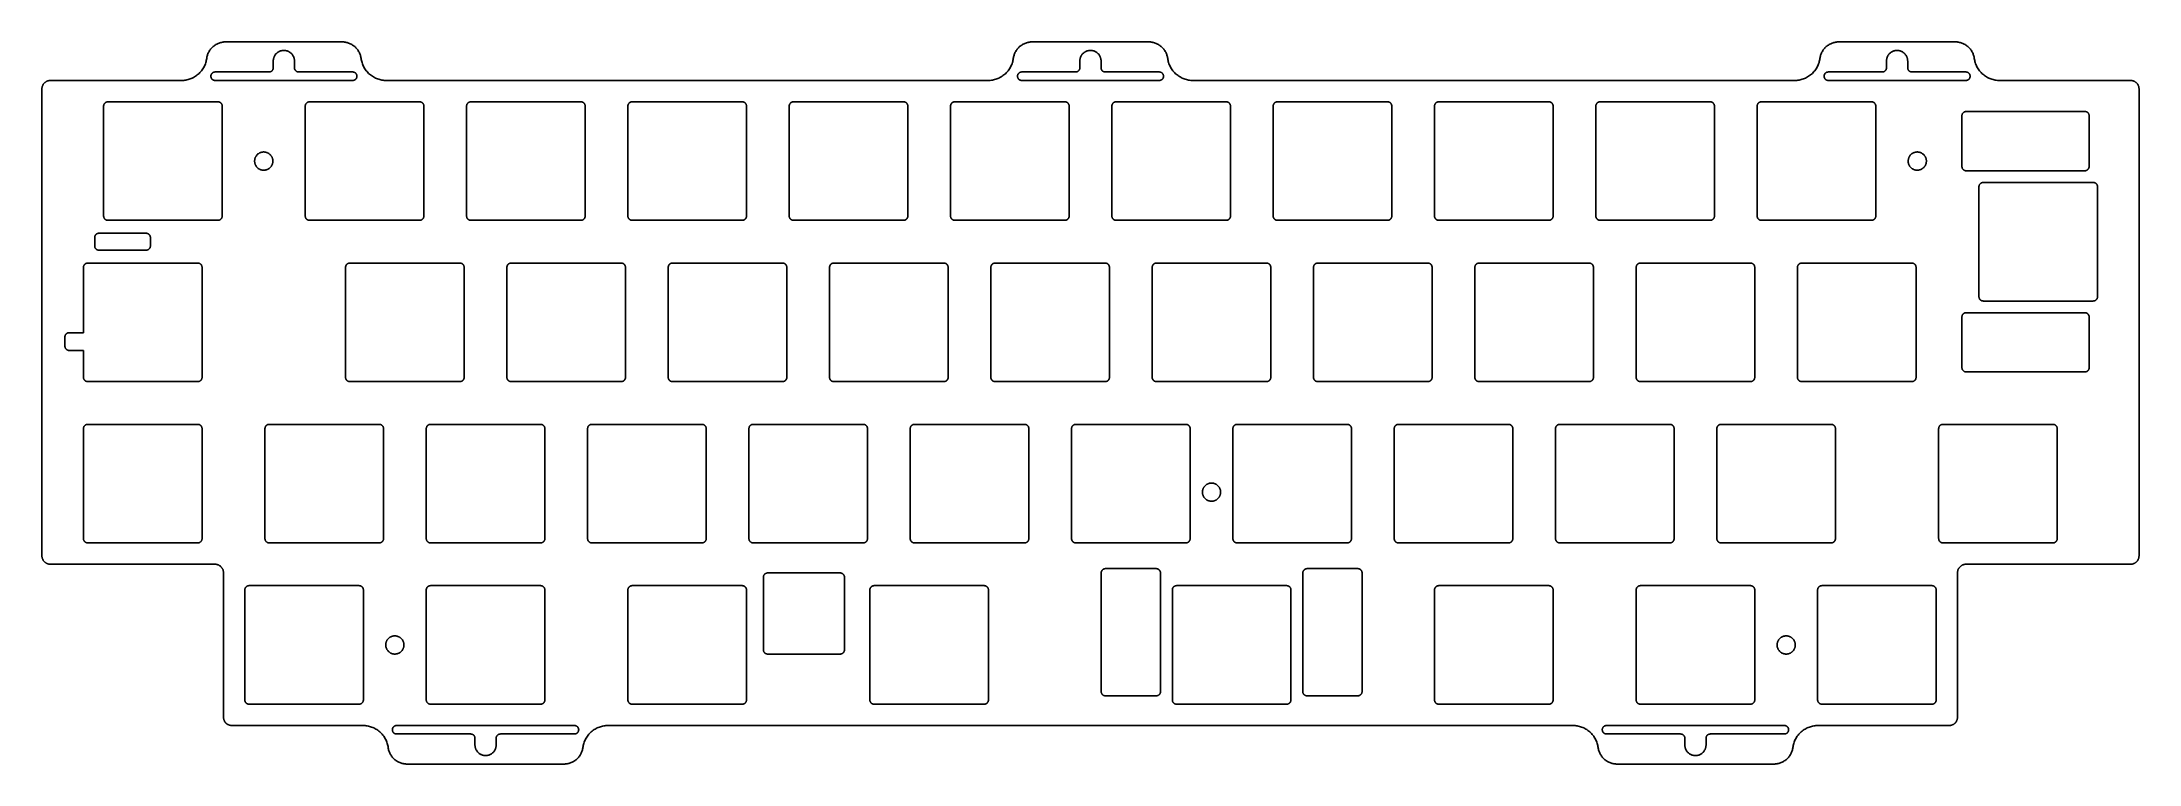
# Model space of a CAD drawing. Header units: millimetres. Extents: x -3282 to -3034, y -688 to -603.
import ezdxf

# ---------------------------------------------------------------- set-up
doc = ezdxf.new("R2010")
doc.units = ezdxf.units.MM
doc.layers.add('默认', color=7, linetype='Continuous', true_color=0xffffff)

msp = doc.modelspace()

# ---------------------------------------------------------------- linework, layer by layer
at = {"layer": '默认'}
for p, q in [((-3275.82, -626.03), (-3275.82, -627.03)), ((-3269.74, -625.53), (-3275.32, -625.53)), ((-3269.24, -627.03), (-3269.24, -626.03)), ((-3275.32, -627.53), (-3269.74, -627.53)), ((-3279.33, -637.77), (-3279.33, -638.87)), ((-3278.28, -637.27), (-3278.83, -637.27)), ((-3277.14, -637.27), (-3278.28, -637.27)), ((-3278.83, -639.37), (-3278.28, -639.37)), ((-3278.28, -639.37), (-3277.14, -639.37))]:
    msp.add_line(p, q, dxfattribs=at)
for points in [[(-3187.78, -665.65), (-3196.35, -665.65)], [(-3198.85, -680.65), (-3198.85, -667.65)], [(-3196.85, -666.15), (-3196.85, -674.73)], [(-3187.28, -674.73), (-3187.28, -666.15)], [(-3170.28, -680.65), (-3170.28, -667.65)], [(-3196.35, -675.23), (-3187.78, -675.23)]]:
    msp.add_lwpolyline(points, dxfattribs=at)
for points, weights in [([(-3262.59, -604.88), (-3262.33, -602.93), (-3260.36, -602.93)], [1, 0.752772652709, 1]), ([(-3246.59, -602.93), (-3244.63, -602.93), (-3244.36, -604.88)], [1, 0.752772652709, 1]), ([(-3167.34, -604.88), (-3167.08, -602.93), (-3165.11, -602.93)], [1, 0.752772652709, 1]), ([(-3151.34, -602.93), (-3149.38, -602.93), (-3149.11, -604.88)], [1, 0.752772652709, 1]), ([(-3072.09, -604.88), (-3071.83, -602.93), (-3069.86, -602.93)], [1, 0.752772652709, 1]), ([(-3056.09, -602.93), (-3054.13, -602.93), (-3053.86, -604.88)], [1, 0.752772652709, 1]), ([(-3265.56, -607.48), (-3262.94, -607.48), (-3262.59, -604.88)], [1, 0.752772652709, 1]), ([(-3254.73, -605.98), (-3254.73, -606.48), (-3255.23, -606.48)], [1, 0.707106781187, 1]), ([(-3251.73, -606.48), (-3252.23, -606.48), (-3252.23, -605.98)], [1, 0.707106781187, 1]), ([(-3244.36, -604.88), (-3244.01, -607.48), (-3241.39, -607.48)], [1, 0.752772652709, 1]), ([(-3170.31, -607.48), (-3167.69, -607.48), (-3167.34, -604.88)], [1, 0.752772652709, 1]), ([(-3159.48, -605.98), (-3159.48, -606.48), (-3159.98, -606.48)], [1, 0.707106781187, 1]), ([(-3156.48, -606.48), (-3156.98, -606.48), (-3156.98, -605.98)], [1, 0.707106781187, 1]), ([(-3149.11, -604.88), (-3148.76, -607.48), (-3146.14, -607.48)], [1, 0.752772652709, 1]), ([(-3075.06, -607.48), (-3072.44, -607.48), (-3072.09, -604.88)], [1, 0.752772652709, 1]), ([(-3064.23, -605.98), (-3064.23, -606.48), (-3064.73, -606.48)], [1, 0.707106781186, 1]), ([(-3061.23, -606.48), (-3061.73, -606.48), (-3061.73, -605.98)], [1, 0.707106781187, 1]), ([(-3053.86, -604.88), (-3053.51, -607.48), (-3050.89, -607.48)], [1, 0.752772652709, 1]), ([(-3282.05, -608.48), (-3282.05, -607.48), (-3281.05, -607.48)], [1, 0.707106781187, 1]), ([(-3035.41, -607.48), (-3034.41, -607.48), (-3034.41, -608.48)], [1, 0.707106781187, 1]), ([(-3274.26, -610), (-3274.76, -610), (-3274.76, -610.5)], [1, 0.707106781186, 1]), ([(-3260.76, -610.5), (-3260.76, -610), (-3261.26, -610)], [1, 0.707106781187, 1]), ([(-3250.45, -610), (-3250.95, -610), (-3250.95, -610.5)], [1, 0.707106781187, 1]), ([(-3236.95, -610.5), (-3236.95, -610), (-3237.45, -610)], [1, 0.707106781186, 1]), ([(-3231.4, -610), (-3231.9, -610), (-3231.9, -610.5)], [1, 0.707106781187, 1]), ([(-3217.9, -610.5), (-3217.9, -610), (-3218.4, -610)], [1, 0.707106781186, 1]), ([(-3212.35, -610), (-3212.85, -610), (-3212.85, -610.5)], [1, 0.707106781186, 1]), ([(-3198.85, -610.5), (-3198.85, -610), (-3199.35, -610)], [1, 0.707106781187, 1]), ([(-3193.3, -610), (-3193.8, -610), (-3193.8, -610.5)], [1, 0.707106781187, 1]), ([(-3179.8, -610.5), (-3179.8, -610), (-3180.3, -610)], [1, 0.707106781186, 1]), ([(-3174.25, -610), (-3174.75, -610), (-3174.75, -610.5)], [1, 0.707106781186, 1]), ([(-3160.75, -610.5), (-3160.75, -610), (-3161.25, -610)], [1, 0.707106781187, 1]), ([(-3155.2, -610), (-3155.7, -610), (-3155.7, -610.5)], [1, 0.707106781186, 1]), ([(-3141.7, -610.5), (-3141.7, -610), (-3142.2, -610)], [1, 0.707106781186, 1]), ([(-3136.15, -610), (-3136.65, -610), (-3136.65, -610.5)], [1, 0.707106781187, 1]), ([(-3122.65, -610.5), (-3122.65, -610), (-3123.15, -610)], [1, 0.707106781187, 1]), ([(-3117.1, -610), (-3117.6, -610), (-3117.6, -610.5)], [1, 0.707106781186, 1]), ([(-3103.6, -610.5), (-3103.6, -610), (-3104.1, -610)], [1, 0.707106781186, 1]), ([(-3098.05, -610), (-3098.55, -610), (-3098.55, -610.5)], [1, 0.707106781186, 1]), ([(-3084.55, -610.5), (-3084.55, -610), (-3085.05, -610)], [1, 0.707106781186, 1]), ([(-3079, -610), (-3079.5, -610), (-3079.5, -610.5)], [1, 0.707106781186, 1]), ([(-3065.5, -610.5), (-3065.5, -610), (-3066, -610)], [1, 0.707106781186, 1]), ([(-3054.82, -611.15), (-3055.32, -611.15), (-3055.32, -611.65)], [1, 0.707106781187, 1]), ([(-3040.3, -611.65), (-3040.3, -611.15), (-3040.8, -611.15)], [1, 0.707106781187, 1]), ([(-3055.32, -617.65), (-3055.32, -618.15), (-3054.82, -618.15)], [1, 0.707106781187, 1]), ([(-3052.81, -619.53), (-3053.31, -619.53), (-3053.31, -620.03)], [1, 0.707106781186, 1]), ([(-3039.31, -620.03), (-3039.31, -619.53), (-3039.81, -619.53)], [1, 0.707106781186, 1]), ([(-3274.76, -623.5), (-3274.76, -624), (-3274.26, -624)], [1, 0.707106781186, 1]), ([(-3261.26, -624), (-3260.76, -624), (-3260.76, -623.5)], [1, 0.707106781187, 1]), ([(-3250.95, -623.5), (-3250.95, -624), (-3250.45, -624)], [1, 0.707106781187, 1]), ([(-3237.45, -624), (-3236.95, -624), (-3236.95, -623.5)], [1, 0.707106781187, 1]), ([(-3231.9, -623.5), (-3231.9, -624), (-3231.4, -624)], [1, 0.707106781186, 1]), ([(-3218.4, -624), (-3217.9, -624), (-3217.9, -623.5)], [1, 0.707106781187, 1]), ([(-3212.85, -623.5), (-3212.85, -624), (-3212.35, -624)], [1, 0.707106781187, 1]), ([(-3199.35, -624), (-3198.85, -624), (-3198.85, -623.5)], [1, 0.707106781186, 1]), ([(-3193.8, -623.5), (-3193.8, -624), (-3193.3, -624)], [1, 0.707106781186, 1]), ([(-3180.3, -624), (-3179.8, -624), (-3179.8, -623.5)], [1, 0.707106781187, 1]), ([(-3174.75, -623.5), (-3174.75, -624), (-3174.25, -624)], [1, 0.707106781187, 1]), ([(-3161.25, -624), (-3160.75, -624), (-3160.75, -623.5)], [1, 0.707106781187, 1]), ([(-3155.7, -623.5), (-3155.7, -624), (-3155.2, -624)], [1, 0.707106781186, 1]), ([(-3142.2, -624), (-3141.7, -624), (-3141.7, -623.5)], [1, 0.707106781186, 1]), ([(-3136.65, -623.5), (-3136.65, -624), (-3136.15, -624)], [1, 0.707106781187, 1]), ([(-3123.15, -624), (-3122.65, -624), (-3122.65, -623.5)], [1, 0.707106781187, 1]), ([(-3117.6, -623.5), (-3117.6, -624), (-3117.1, -624)], [1, 0.707106781186, 1]), ([(-3104.1, -624), (-3103.6, -624), (-3103.6, -623.5)], [1, 0.707106781187, 1]), ([(-3098.55, -623.5), (-3098.55, -624), (-3098.05, -624)], [1, 0.707106781186, 1]), ([(-3085.05, -624), (-3084.55, -624), (-3084.55, -623.5)], [1, 0.707106781186, 1]), ([(-3079.5, -623.5), (-3079.5, -624), (-3079, -624)], [1, 0.707106781187, 1]), ([(-3066, -624), (-3065.5, -624), (-3065.5, -623.5)], [1, 0.707106781186, 1]), ([(-3275.32, -625.53), (-3275.82, -625.53), (-3275.82, -626.03)], [1, 0.707106781187, 1]), ([(-3269.24, -626.03), (-3269.24, -625.53), (-3269.74, -625.53)], [1, 0.707106781187, 1]), ([(-3275.82, -627.03), (-3275.82, -627.53), (-3275.32, -627.53)], [1, 0.707106781187, 1]), ([(-3269.74, -627.53), (-3269.24, -627.53), (-3269.24, -627.03)], [1, 0.707106781186, 1]), ([(-3276.64, -629.05), (-3277.14, -629.05), (-3277.14, -629.55)], [1, 0.707106781186, 1]), ([(-3263.14, -629.55), (-3263.14, -629.05), (-3263.64, -629.05)], [1, 0.707106781187, 1]), ([(-3245.69, -629.05), (-3246.19, -629.05), (-3246.19, -629.55)], [1, 0.707106781186, 1]), ([(-3232.19, -629.55), (-3232.19, -629.05), (-3232.69, -629.05)], [1, 0.707106781187, 1]), ([(-3226.64, -629.05), (-3227.14, -629.05), (-3227.14, -629.55)], [1, 0.707106781187, 1]), ([(-3213.14, -629.55), (-3213.14, -629.05), (-3213.64, -629.05)], [1, 0.707106781187, 1]), ([(-3207.59, -629.05), (-3208.09, -629.05), (-3208.09, -629.55)], [1, 0.707106781187, 1]), ([(-3194.09, -629.55), (-3194.09, -629.05), (-3194.59, -629.05)], [1, 0.707106781187, 1]), ([(-3188.54, -629.05), (-3189.04, -629.05), (-3189.04, -629.55)], [1, 0.707106781186, 1]), ([(-3175.04, -629.55), (-3175.04, -629.05), (-3175.54, -629.05)], [1, 0.707106781187, 1]), ([(-3169.49, -629.05), (-3169.99, -629.05), (-3169.99, -629.55)], [1, 0.707106781186, 1]), ([(-3155.99, -629.55), (-3155.99, -629.05), (-3156.49, -629.05)], [1, 0.707106781186, 1]), ([(-3150.44, -629.05), (-3150.94, -629.05), (-3150.94, -629.55)], [1, 0.707106781186, 1]), ([(-3136.94, -629.55), (-3136.94, -629.05), (-3137.44, -629.05)], [1, 0.707106781187, 1]), ([(-3131.39, -629.05), (-3131.89, -629.05), (-3131.89, -629.55)], [1, 0.707106781186, 1]), ([(-3117.89, -629.55), (-3117.89, -629.05), (-3118.39, -629.05)], [1, 0.707106781188, 1]), ([(-3112.34, -629.05), (-3112.84, -629.05), (-3112.84, -629.55)], [1, 0.707106781187, 1]), ([(-3098.84, -629.55), (-3098.84, -629.05), (-3099.34, -629.05)], [1, 0.707106781187, 1]), ([(-3093.29, -629.05), (-3093.79, -629.05), (-3093.79, -629.55)], [1, 0.707106781186, 1]), ([(-3079.79, -629.55), (-3079.79, -629.05), (-3080.29, -629.05)], [1, 0.707106781187, 1]), ([(-3074.24, -629.05), (-3074.74, -629.05), (-3074.74, -629.55)], [1, 0.707106781186, 1]), ([(-3060.74, -629.55), (-3060.74, -629.05), (-3061.24, -629.05)], [1, 0.707106781187, 1]), ([(-3053.31, -633.03), (-3053.31, -633.53), (-3052.81, -633.53)], [1, 0.707106781187, 1]), ([(-3039.81, -633.53), (-3039.31, -633.53), (-3039.31, -633.03)], [1, 0.707106781186, 1]), ([(-3055.32, -635.41), (-3055.32, -634.91), (-3054.82, -634.91)], [1, 0.707106781187, 1]), ([(-3278.83, -637.27), (-3279.33, -637.27), (-3279.33, -637.77)], [1, 0.707106781187, 1]), ([(-3279.33, -638.87), (-3279.33, -639.37), (-3278.83, -639.37)], [1, 0.707106781187, 1]), ([(-3277.14, -642.55), (-3277.14, -643.05), (-3276.64, -643.05)], [1, 0.707106781186, 1]), ([(-3263.64, -643.05), (-3263.14, -643.05), (-3263.14, -642.55)], [1, 0.707106781187, 1]), ([(-3246.19, -642.55), (-3246.19, -643.05), (-3245.69, -643.05)], [1, 0.707106781186, 1]), ([(-3232.69, -643.05), (-3232.19, -643.05), (-3232.19, -642.55)], [1, 0.707106781187, 1]), ([(-3227.14, -642.55), (-3227.14, -643.05), (-3226.64, -643.05)], [1, 0.707106781186, 1]), ([(-3213.64, -643.05), (-3213.14, -643.05), (-3213.14, -642.55)], [1, 0.707106781187, 1]), ([(-3208.09, -642.55), (-3208.09, -643.05), (-3207.59, -643.05)], [1, 0.707106781187, 1]), ([(-3194.59, -643.05), (-3194.09, -643.05), (-3194.09, -642.55)], [1, 0.707106781186, 1]), ([(-3189.04, -642.55), (-3189.04, -643.05), (-3188.54, -643.05)], [1, 0.707106781186, 1]), ([(-3175.54, -643.05), (-3175.04, -643.05), (-3175.04, -642.55)], [1, 0.707106781187, 1]), ([(-3169.99, -642.55), (-3169.99, -643.05), (-3169.49, -643.05)], [1, 0.707106781186, 1]), ([(-3156.49, -643.05), (-3155.99, -643.05), (-3155.99, -642.55)], [1, 0.707106781185, 1]), ([(-3150.94, -642.55), (-3150.94, -643.05), (-3150.44, -643.05)], [1, 0.707106781186, 1]), ([(-3137.44, -643.05), (-3136.94, -643.05), (-3136.94, -642.55)], [1, 0.707106781186, 1]), ([(-3131.89, -642.55), (-3131.89, -643.05), (-3131.39, -643.05)], [1, 0.707106781187, 1]), ([(-3118.39, -643.05), (-3117.89, -643.05), (-3117.89, -642.55)], [1, 0.707106781188, 1]), ([(-3112.84, -642.55), (-3112.84, -643.05), (-3112.34, -643.05)], [1, 0.707106781185, 1]), ([(-3099.34, -643.05), (-3098.84, -643.05), (-3098.84, -642.55)], [1, 0.707106781187, 1]), ([(-3093.79, -642.55), (-3093.79, -643.05), (-3093.29, -643.05)], [1, 0.707106781186, 1]), ([(-3080.29, -643.05), (-3079.79, -643.05), (-3079.79, -642.55)], [1, 0.707106781187, 1]), ([(-3074.74, -642.55), (-3074.74, -643.05), (-3074.24, -643.05)], [1, 0.707106781186, 1]), ([(-3061.24, -643.05), (-3060.74, -643.05), (-3060.74, -642.55)], [1, 0.707106781187, 1]), ([(-3054.82, -641.91), (-3055.32, -641.9), (-3055.32, -641.4)], [1, 0.707106781187, 1]), ([(-3040.3, -641.41), (-3040.3, -641.91), (-3040.8, -641.91)], [1, 0.707106781187, 1]), ([(-3276.64, -648.1), (-3277.14, -648.1), (-3277.14, -648.6)], [1, 0.707106781186, 1]), ([(-3263.14, -648.6), (-3263.14, -648.1), (-3263.64, -648.1)], [1, 0.707106781187, 1]), ([(-3255.21, -648.1), (-3255.71, -648.1), (-3255.71, -648.6)], [1, 0.707106781186, 1]), ([(-3241.71, -648.6), (-3241.71, -648.1), (-3242.21, -648.1)], [1, 0.707106781187, 1]), ([(-3236.16, -648.1), (-3236.66, -648.1), (-3236.66, -648.6)], [1, 0.707106781187, 1]), ([(-3222.66, -648.6), (-3222.66, -648.1), (-3223.16, -648.1)], [1, 0.707106781186, 1]), ([(-3217.11, -648.1), (-3217.61, -648.1), (-3217.61, -648.6)], [1, 0.707106781187, 1]), ([(-3203.61, -648.6), (-3203.61, -648.1), (-3204.11, -648.1)], [1, 0.707106781187, 1]), ([(-3198.06, -648.1), (-3198.56, -648.1), (-3198.56, -648.6)], [1, 0.707106781187, 1]), ([(-3184.56, -648.6), (-3184.56, -648.1), (-3185.06, -648.1)], [1, 0.707106781188, 1]), ([(-3179.01, -648.1), (-3179.51, -648.1), (-3179.51, -648.6)], [1, 0.707106781186, 1]), ([(-3165.51, -648.6), (-3165.51, -648.1), (-3166.01, -648.1)], [1, 0.707106781187, 1]), ([(-3159.96, -648.1), (-3160.46, -648.1), (-3160.46, -648.6)], [1, 0.707106781187, 1]), ([(-3146.46, -648.6), (-3146.46, -648.1), (-3146.96, -648.1)], [1, 0.707106781187, 1]), ([(-3140.91, -648.1), (-3141.41, -648.1), (-3141.41, -648.6)], [1, 0.707106781186, 1]), ([(-3127.41, -648.6), (-3127.41, -648.1), (-3127.91, -648.1)], [1, 0.707106781187, 1]), ([(-3121.86, -648.1), (-3122.36, -648.1), (-3122.36, -648.6)], [1, 0.707106781186, 1]), ([(-3108.36, -648.6), (-3108.36, -648.1), (-3108.86, -648.1)], [1, 0.707106781188, 1]), ([(-3102.81, -648.1), (-3103.31, -648.1), (-3103.31, -648.6)], [1, 0.707106781187, 1]), ([(-3089.31, -648.6), (-3089.31, -648.1), (-3089.81, -648.1)], [1, 0.707106781186, 1]), ([(-3083.76, -648.1), (-3084.26, -648.1), (-3084.26, -648.6)], [1, 0.707106781186, 1]), ([(-3070.26, -648.6), (-3070.26, -648.1), (-3070.76, -648.1)], [1, 0.707106781186, 1]), ([(-3057.57, -648.1), (-3058.07, -648.1), (-3058.07, -648.6)], [1, 0.707106781186, 1]), ([(-3044.07, -648.6), (-3044.07, -648.1), (-3044.57, -648.1)], [1, 0.707106781186, 1]), ([(-3281.05, -664.62), (-3282.05, -664.62), (-3282.05, -663.62)], [1, 0.707106781187, 1]), ([(-3277.14, -661.6), (-3277.14, -662.1), (-3276.64, -662.1)], [1, 0.707106781186, 1]), ([(-3263.64, -662.1), (-3263.14, -662.1), (-3263.14, -661.6)], [1, 0.707106781187, 1]), ([(-3255.71, -661.6), (-3255.71, -662.1), (-3255.21, -662.1)], [1, 0.707106781186, 1]), ([(-3242.21, -662.1), (-3241.71, -662.1), (-3241.71, -661.6)], [1, 0.707106781187, 1]), ([(-3236.66, -661.6), (-3236.66, -662.1), (-3236.16, -662.1)], [1, 0.707106781186, 1]), ([(-3223.16, -662.1), (-3222.66, -662.1), (-3222.66, -661.6)], [1, 0.707106781186, 1]), ([(-3217.61, -661.6), (-3217.61, -662.1), (-3217.11, -662.1)], [1, 0.707106781186, 1]), ([(-3204.11, -662.1), (-3203.61, -662.1), (-3203.61, -661.6)], [1, 0.707106781186, 1]), ([(-3198.56, -661.6), (-3198.56, -662.1), (-3198.06, -662.1)], [1, 0.707106781186, 1]), ([(-3185.06, -662.1), (-3184.56, -662.1), (-3184.56, -661.6)], [1, 0.707106781186, 1]), ([(-3179.51, -661.6), (-3179.51, -662.1), (-3179.01, -662.1)], [1, 0.707106781186, 1]), ([(-3166.01, -662.1), (-3165.51, -662.1), (-3165.51, -661.6)], [1, 0.707106781186, 1]), ([(-3160.46, -661.6), (-3160.46, -662.1), (-3159.96, -662.1)], [1, 0.707106781186, 1]), ([(-3146.96, -662.1), (-3146.46, -662.1), (-3146.46, -661.6)], [1, 0.707106781186, 1]), ([(-3141.41, -661.6), (-3141.41, -662.1), (-3140.91, -662.1)], [1, 0.707106781186, 1]), ([(-3127.91, -662.1), (-3127.41, -662.1), (-3127.41, -661.6)], [1, 0.707106781186, 1]), ([(-3122.36, -661.6), (-3122.36, -662.1), (-3121.86, -662.1)], [1, 0.707106781185, 1]), ([(-3108.86, -662.1), (-3108.36, -662.1), (-3108.36, -661.6)], [1, 0.707106781186, 1]), ([(-3103.31, -661.6), (-3103.31, -662.1), (-3102.81, -662.1)], [1, 0.707106781186, 1]), ([(-3089.81, -662.1), (-3089.31, -662.1), (-3089.31, -661.6)], [1, 0.707106781186, 1]), ([(-3084.26, -661.6), (-3084.26, -662.1), (-3083.76, -662.1)], [1, 0.707106781186, 1]), ([(-3070.76, -662.1), (-3070.26, -662.1), (-3070.26, -661.6)], [1, 0.707106781186, 1]), ([(-3058.07, -661.6), (-3058.07, -662.1), (-3057.57, -662.1)], [1, 0.707106781186, 1]), ([(-3044.57, -662.1), (-3044.07, -662.1), (-3044.07, -661.6)], [1, 0.707106781186, 1]), ([(-3034.41, -663.62), (-3034.41, -664.62), (-3035.41, -664.62)], [1, 0.707106781187, 1]), ([(-3260.61, -665.62), (-3260.61, -664.62), (-3261.61, -664.62)], [1, 0.707106781187, 1]), ([(-3196.35, -665.65), (-3196.85, -665.65), (-3196.85, -666.15)], [1, 0.707106781187, 1]), ([(-3187.28, -666.15), (-3187.28, -665.65), (-3187.78, -665.65)], [1, 0.707106781187, 1]), ([(-3156.96, -665.64), (-3156.96, -665.14), (-3156.46, -665.14)], [1, 0.707106781187, 1]), ([(-3126.16, -665.64), (-3126.16, -665.14), (-3126.66, -665.14)], [1, 0.707106781187, 1]), ([(-3054.84, -664.62), (-3055.84, -664.62), (-3055.84, -665.62)], [1, 0.707106781187, 1]), ([(-3257.59, -667.15), (-3258.09, -667.15), (-3258.09, -667.65)], [1, 0.707106781186, 1]), ([(-3244.09, -667.65), (-3244.09, -667.15), (-3244.59, -667.15)], [1, 0.707106781187, 1]), ([(-3236.16, -667.15), (-3236.66, -667.15), (-3236.66, -667.65)], [1, 0.707106781186, 1]), ([(-3222.66, -667.65), (-3222.66, -667.15), (-3223.16, -667.15)], [1, 0.707106781187, 1]), ([(-3212.35, -667.15), (-3212.85, -667.15), (-3212.85, -667.65)], [1, 0.707106781186, 1]), ([(-3198.85, -667.65), (-3198.85, -667.15), (-3199.35, -667.15)], [1, 0.707106781187, 1]), ([(-3183.78, -667.15), (-3184.28, -667.15), (-3184.28, -667.65)], [1, 0.707106781186, 1]), ([(-3170.28, -667.65), (-3170.28, -667.15), (-3170.78, -667.15)], [1, 0.707106781187, 1]), ([(-3148.06, -667.15), (-3148.56, -667.15), (-3148.56, -667.65)], [1, 0.707106781186, 1]), ([(-3134.56, -667.65), (-3134.56, -667.15), (-3135.06, -667.15)], [1, 0.707106781187, 1]), ([(-3117.1, -667.15), (-3117.6, -667.15), (-3117.6, -667.65)], [1, 0.707106781186, 1]), ([(-3103.6, -667.65), (-3103.6, -667.15), (-3104.1, -667.15)], [1, 0.707106781187, 1]), ([(-3093.29, -667.15), (-3093.79, -667.15), (-3093.79, -667.65)], [1, 0.707106781186, 1]), ([(-3079.79, -667.65), (-3079.79, -667.15), (-3080.29, -667.15)], [1, 0.707106781187, 1]), ([(-3071.86, -667.15), (-3072.36, -667.15), (-3072.36, -667.65)], [1, 0.707106781186, 1]), ([(-3058.36, -667.65), (-3058.36, -667.15), (-3058.86, -667.15)], [1, 0.707106781187, 1]), ([(-3196.85, -674.73), (-3196.85, -675.23), (-3196.35, -675.23)], [1, 0.707106781187, 1]), ([(-3187.78, -675.23), (-3187.28, -675.23), (-3187.28, -674.73)], [1, 0.707106781187, 1]), ([(-3258.09, -680.65), (-3258.09, -681.15), (-3257.59, -681.15)], [1, 0.707106781186, 1]), ([(-3244.59, -681.15), (-3244.09, -681.15), (-3244.09, -680.65)], [1, 0.707106781187, 1]), ([(-3236.66, -680.65), (-3236.66, -681.15), (-3236.16, -681.15)], [1, 0.707106781186, 1]), ([(-3223.16, -681.15), (-3222.66, -681.15), (-3222.66, -680.65)], [1, 0.707106781187, 1]), ([(-3212.85, -680.65), (-3212.85, -681.15), (-3212.35, -681.15)], [1, 0.707106781186, 1]), ([(-3199.35, -681.15), (-3198.85, -681.15), (-3198.85, -680.65)], [1, 0.707106781187, 1]), ([(-3184.28, -680.65), (-3184.28, -681.15), (-3183.78, -681.15)], [1, 0.707106781186, 1]), ([(-3170.78, -681.15), (-3170.28, -681.15), (-3170.28, -680.65)], [1, 0.707106781187, 1]), ([(-3156.46, -680.16), (-3156.96, -680.16), (-3156.96, -679.66)], [1, 0.707106781187, 1]), ([(-3149.96, -679.66), (-3149.96, -680.16), (-3150.46, -680.16)], [1, 0.707106781187, 1]), ([(-3148.56, -680.65), (-3148.56, -681.15), (-3148.06, -681.15)], [1, 0.707106781186, 1]), ([(-3135.06, -681.15), (-3134.56, -681.15), (-3134.56, -680.65)], [1, 0.707106781187, 1]), ([(-3133.16, -679.66), (-3133.16, -680.16), (-3132.66, -680.16)], [1, 0.707106781187, 1]), ([(-3126.66, -680.16), (-3126.16, -680.16), (-3126.16, -679.66)], [1, 0.707106781187, 1]), ([(-3117.6, -680.65), (-3117.6, -681.15), (-3117.1, -681.15)], [1, 0.707106781186, 1]), ([(-3104.1, -681.15), (-3103.6, -681.15), (-3103.6, -680.65)], [1, 0.707106781187, 1]), ([(-3093.79, -680.65), (-3093.79, -681.15), (-3093.29, -681.15)], [1, 0.707106781186, 1]), ([(-3080.29, -681.15), (-3079.79, -681.15), (-3079.79, -680.65)], [1, 0.707106781187, 1]), ([(-3072.36, -680.65), (-3072.36, -681.15), (-3071.86, -681.15)], [1, 0.707106781186, 1]), ([(-3058.86, -681.15), (-3058.36, -681.15), (-3058.36, -680.65)], [1, 0.707106781187, 1]), ([(-3259.61, -683.67), (-3260.61, -683.67), (-3260.61, -682.67)], [1, 0.707106781187, 1]), ([(-3055.84, -682.67), (-3055.84, -683.67), (-3056.84, -683.67)], [1, 0.707106781187, 1]), ([(-3241.16, -686.27), (-3241.51, -683.67), (-3244.13, -683.67)], [1, 0.752772652709, 1]), ([(-3231.41, -684.67), (-3230.91, -684.67), (-3230.91, -685.17)], [1, 0.707106781187, 1]), ([(-3228.41, -685.17), (-3228.41, -684.67), (-3227.91, -684.67)], [1, 0.707106781187, 1]), ([(-3215.2, -683.67), (-3217.82, -683.67), (-3218.17, -686.27)], [1, 0.752772652709, 1]), ([(-3098.28, -686.27), (-3098.63, -683.67), (-3101.26, -683.67)], [1, 0.752772652709, 1]), ([(-3088.54, -684.67), (-3088.04, -684.67), (-3088.04, -685.17)], [1, 0.707106781187, 1]), ([(-3085.54, -685.17), (-3085.54, -684.67), (-3085.04, -684.67)], [1, 0.707106781187, 1]), ([(-3072.32, -683.67), (-3074.94, -683.67), (-3075.29, -686.27)], [1, 0.752772652709, 1]), ([(-3238.93, -688.22), (-3240.9, -688.22), (-3241.16, -686.27)], [1, 0.752772652709, 1]), ([(-3218.17, -686.27), (-3218.43, -688.22), (-3220.4, -688.22)], [1, 0.752772652709, 1]), ([(-3096.05, -688.22), (-3098.02, -688.22), (-3098.28, -686.27)], [1, 0.752772652709, 1]), ([(-3075.29, -686.27), (-3075.56, -688.22), (-3077.52, -688.22)], [1, 0.752772652709, 1])]:
    msp.add_rational_spline(points, weights, degree=2, dxfattribs=at)
for points in [[(-3260.36, -602.93), (-3253.48, -602.93), (-3246.59, -602.93)], [(-3165.11, -602.93), (-3158.23, -602.93), (-3151.34, -602.93)], [(-3069.86, -602.93), (-3062.98, -602.93), (-3056.09, -602.93)], [(-3255.23, -606.48), (-3258.41, -606.48), (-3261.6, -606.48)], [(-3254.73, -605.18), (-3254.73, -605.58), (-3254.73, -605.98)], [(-3252.23, -605.98), (-3252.23, -605.58), (-3252.23, -605.18)], [(-3245.35, -606.48), (-3248.54, -606.48), (-3251.73, -606.48)], [(-3159.98, -606.48), (-3163.16, -606.48), (-3166.35, -606.48)], [(-3159.48, -605.18), (-3159.48, -605.58), (-3159.48, -605.98)], [(-3156.98, -605.98), (-3156.98, -605.58), (-3156.98, -605.18)], [(-3150.1, -606.48), (-3153.29, -606.48), (-3156.48, -606.48)], [(-3064.73, -606.48), (-3067.91, -606.48), (-3071.1, -606.48)], [(-3064.23, -605.18), (-3064.23, -605.58), (-3064.23, -605.98)], [(-3061.73, -605.98), (-3061.73, -605.58), (-3061.73, -605.18)], [(-3054.85, -606.48), (-3058.04, -606.48), (-3061.23, -606.48)], [(-3282.05, -663.62), (-3282.05, -636.05), (-3282.05, -608.48)], [(-3281.05, -607.48), (-3279.75, -607.48), (-3265.56, -607.48)], [(-3261.6, -607.48), (-3253.48, -607.48), (-3245.35, -607.48)], [(-3241.39, -607.48), (-3210.62, -607.48), (-3170.31, -607.48)], [(-3166.35, -607.48), (-3158.23, -607.48), (-3150.1, -607.48)], [(-3146.14, -607.48), (-3105.88, -607.48), (-3075.06, -607.48)], [(-3071.1, -607.48), (-3062.98, -607.48), (-3054.85, -607.48)], [(-3050.89, -607.48), (-3041.7, -607.48), (-3035.41, -607.48)], [(-3034.41, -608.48), (-3034.41, -636.05), (-3034.41, -663.62)], [(-3274.76, -610.5), (-3274.76, -617), (-3274.76, -623.5)], [(-3261.26, -610), (-3267.76, -610), (-3274.26, -610)], [(-3260.76, -623.5), (-3260.76, -617), (-3260.76, -610.5)], [(-3250.95, -610.5), (-3250.95, -617), (-3250.95, -623.5)], [(-3237.45, -610), (-3243.95, -610), (-3250.45, -610)], [(-3236.95, -623.5), (-3236.95, -617), (-3236.95, -610.5)], [(-3231.9, -610.5), (-3231.9, -617), (-3231.9, -623.5)], [(-3218.4, -610), (-3224.9, -610), (-3231.4, -610)], [(-3217.9, -623.5), (-3217.9, -617), (-3217.9, -610.5)], [(-3212.85, -610.5), (-3212.85, -617), (-3212.85, -623.5)], [(-3199.35, -610), (-3205.85, -610), (-3212.35, -610)], [(-3198.85, -623.5), (-3198.85, -617), (-3198.85, -610.5)], [(-3193.8, -610.5), (-3193.8, -617), (-3193.8, -623.5)], [(-3180.3, -610), (-3186.8, -610), (-3193.3, -610)], [(-3179.8, -623.5), (-3179.8, -617), (-3179.8, -610.5)], [(-3174.75, -610.5), (-3174.75, -617), (-3174.75, -623.5)], [(-3161.25, -610), (-3167.75, -610), (-3174.25, -610)], [(-3160.75, -623.5), (-3160.75, -617), (-3160.75, -610.5)], [(-3155.7, -610.5), (-3155.7, -617), (-3155.7, -623.5)], [(-3142.2, -610), (-3148.7, -610), (-3155.2, -610)], [(-3141.7, -623.5), (-3141.7, -617), (-3141.7, -610.5)], [(-3136.65, -610.5), (-3136.65, -617), (-3136.65, -623.5)], [(-3123.15, -610), (-3129.65, -610), (-3136.15, -610)], [(-3122.65, -623.5), (-3122.65, -617), (-3122.65, -610.5)], [(-3117.6, -610.5), (-3117.6, -617), (-3117.6, -623.5)], [(-3104.1, -610), (-3110.6, -610), (-3117.1, -610)], [(-3103.6, -623.5), (-3103.6, -617), (-3103.6, -610.5)], [(-3098.55, -610.5), (-3098.55, -617), (-3098.55, -623.5)], [(-3085.05, -610), (-3091.55, -610), (-3098.05, -610)], [(-3084.55, -623.5), (-3084.55, -617), (-3084.55, -610.5)], [(-3079.5, -610.5), (-3079.5, -617), (-3079.5, -623.5)], [(-3066, -610), (-3072.5, -610), (-3079, -610)], [(-3065.5, -623.5), (-3065.5, -617), (-3065.5, -610.5)], [(-3055.32, -611.65), (-3055.32, -614.65), (-3055.32, -617.65)], [(-3040.8, -611.15), (-3047.81, -611.15), (-3054.82, -611.15)], [(-3040.3, -617.61), (-3040.3, -614.63), (-3040.3, -611.65)], [(-3054.82, -618.15), (-3047.82, -618.15), (-3040.83, -618.15)], [(-3053.31, -620.03), (-3053.31, -626.53), (-3053.31, -633.03)], [(-3039.81, -619.53), (-3046.31, -619.53), (-3052.81, -619.53)], [(-3039.31, -633.03), (-3039.31, -626.53), (-3039.31, -620.03)], [(-3274.26, -624), (-3267.76, -624), (-3261.26, -624)], [(-3250.45, -624), (-3243.95, -624), (-3237.45, -624)], [(-3231.4, -624), (-3224.9, -624), (-3218.4, -624)], [(-3212.35, -624), (-3205.85, -624), (-3199.35, -624)], [(-3193.3, -624), (-3186.8, -624), (-3180.3, -624)], [(-3174.25, -624), (-3167.75, -624), (-3161.25, -624)], [(-3155.2, -624), (-3148.7, -624), (-3142.2, -624)], [(-3136.15, -624), (-3129.65, -624), (-3123.15, -624)], [(-3117.1, -624), (-3110.6, -624), (-3104.1, -624)], [(-3098.05, -624), (-3091.55, -624), (-3085.05, -624)], [(-3079, -624), (-3072.5, -624), (-3066, -624)], [(-3277.14, -629.55), (-3277.14, -633.41), (-3277.14, -637.27)], [(-3263.64, -629.05), (-3269.07, -629.05), (-3276.64, -629.05)], [(-3263.14, -642.55), (-3263.14, -636.05), (-3263.14, -629.55)], [(-3246.19, -629.55), (-3246.19, -636.05), (-3246.19, -642.55)], [(-3232.69, -629.05), (-3239.19, -629.05), (-3245.69, -629.05)], [(-3232.19, -642.55), (-3232.19, -636.05), (-3232.19, -629.55)], [(-3227.14, -629.55), (-3227.14, -636.05), (-3227.14, -642.55)], [(-3213.64, -629.05), (-3220.14, -629.05), (-3226.64, -629.05)], [(-3213.14, -642.55), (-3213.14, -636.05), (-3213.14, -629.55)], [(-3208.09, -629.55), (-3208.09, -636.05), (-3208.09, -642.55)], [(-3194.59, -629.05), (-3201.09, -629.05), (-3207.59, -629.05)], [(-3194.09, -642.55), (-3194.09, -636.05), (-3194.09, -629.55)], [(-3189.04, -629.55), (-3189.04, -636.05), (-3189.04, -642.55)], [(-3175.54, -629.05), (-3182.04, -629.05), (-3188.54, -629.05)], [(-3175.04, -642.55), (-3175.04, -636.05), (-3175.04, -629.55)], [(-3169.99, -629.55), (-3169.99, -636.05), (-3169.99, -642.55)], [(-3156.49, -629.05), (-3162.99, -629.05), (-3169.49, -629.05)], [(-3155.99, -642.55), (-3155.99, -636.05), (-3155.99, -629.55)], [(-3150.94, -629.55), (-3150.94, -636.05), (-3150.94, -642.55)], [(-3137.44, -629.05), (-3143.94, -629.05), (-3150.44, -629.05)], [(-3136.94, -642.55), (-3136.94, -636.05), (-3136.94, -629.55)], [(-3131.89, -629.55), (-3131.89, -636.05), (-3131.89, -642.55)], [(-3118.39, -629.05), (-3124.89, -629.05), (-3131.39, -629.05)], [(-3117.89, -642.55), (-3117.89, -636.05), (-3117.89, -629.55)], [(-3112.84, -629.55), (-3112.84, -636.05), (-3112.84, -642.55)], [(-3099.34, -629.05), (-3105.84, -629.05), (-3112.34, -629.05)], [(-3098.84, -642.55), (-3098.84, -636.05), (-3098.84, -629.55)], [(-3093.79, -629.55), (-3093.79, -636.05), (-3093.79, -642.55)], [(-3080.29, -629.05), (-3086.79, -629.05), (-3093.29, -629.05)], [(-3079.79, -642.55), (-3079.79, -636.05), (-3079.79, -629.55)], [(-3074.74, -629.55), (-3074.74, -636.05), (-3074.74, -642.55)], [(-3061.24, -629.05), (-3067.74, -629.05), (-3074.24, -629.05)], [(-3060.74, -642.55), (-3060.74, -636.05), (-3060.74, -629.55)], [(-3052.81, -633.53), (-3046.31, -633.53), (-3039.81, -633.53)], [(-3055.32, -641.4), (-3055.32, -638.41), (-3055.32, -635.41)], [(-3054.82, -634.91), (-3047.82, -634.91), (-3040.83, -634.91)], [(-3040.3, -635.45), (-3040.3, -638.43), (-3040.3, -641.41)], [(-3277.14, -639.37), (-3277.14, -640.96), (-3277.14, -642.55)], [(-3276.64, -643.05), (-3269.07, -643.05), (-3263.64, -643.05)], [(-3245.69, -643.05), (-3239.19, -643.05), (-3232.69, -643.05)], [(-3226.64, -643.05), (-3220.14, -643.05), (-3213.64, -643.05)], [(-3207.59, -643.05), (-3201.09, -643.05), (-3194.59, -643.05)], [(-3188.54, -643.05), (-3182.04, -643.05), (-3175.54, -643.05)], [(-3169.49, -643.05), (-3162.99, -643.05), (-3156.49, -643.05)], [(-3150.44, -643.05), (-3143.94, -643.05), (-3137.44, -643.05)], [(-3131.39, -643.05), (-3124.89, -643.05), (-3118.39, -643.05)], [(-3112.34, -643.05), (-3105.84, -643.05), (-3099.34, -643.05)], [(-3093.29, -643.05), (-3086.79, -643.05), (-3080.29, -643.05)], [(-3074.24, -643.05), (-3067.74, -643.05), (-3061.24, -643.05)], [(-3040.8, -641.91), (-3047.81, -641.91), (-3054.82, -641.91)], [(-3277.14, -648.6), (-3277.14, -655.1), (-3277.14, -661.6)], [(-3263.64, -648.1), (-3270.14, -648.1), (-3276.64, -648.1)], [(-3263.14, -661.6), (-3263.14, -655.1), (-3263.14, -648.6)], [(-3255.71, -648.6), (-3255.71, -655.1), (-3255.71, -661.6)], [(-3242.21, -648.1), (-3248.71, -648.1), (-3255.21, -648.1)], [(-3241.71, -661.6), (-3241.71, -655.1), (-3241.71, -648.6)], [(-3236.66, -648.6), (-3236.66, -655.1), (-3236.66, -661.6)], [(-3223.16, -648.1), (-3229.66, -648.1), (-3236.16, -648.1)], [(-3222.66, -661.6), (-3222.66, -655.1), (-3222.66, -648.6)], [(-3217.61, -648.6), (-3217.61, -655.1), (-3217.61, -661.6)], [(-3204.11, -648.1), (-3210.61, -648.1), (-3217.11, -648.1)], [(-3203.61, -661.6), (-3203.61, -655.1), (-3203.61, -648.6)], [(-3198.56, -648.6), (-3198.56, -655.1), (-3198.56, -661.6)], [(-3185.06, -648.1), (-3191.56, -648.1), (-3198.06, -648.1)], [(-3184.56, -661.6), (-3184.56, -655.1), (-3184.56, -648.6)], [(-3179.51, -648.6), (-3179.51, -655.1), (-3179.51, -661.6)], [(-3166.01, -648.1), (-3172.51, -648.1), (-3179.01, -648.1)], [(-3165.51, -661.6), (-3165.51, -655.1), (-3165.51, -648.6)], [(-3160.46, -648.6), (-3160.46, -655.1), (-3160.46, -661.6)], [(-3146.96, -648.1), (-3153.46, -648.1), (-3159.96, -648.1)], [(-3146.46, -661.6), (-3146.46, -655.1), (-3146.46, -648.6)], [(-3141.41, -648.6), (-3141.41, -655.1), (-3141.41, -661.6)], [(-3127.91, -648.1), (-3134.41, -648.1), (-3140.91, -648.1)], [(-3127.41, -661.6), (-3127.41, -655.1), (-3127.41, -648.6)], [(-3122.36, -648.6), (-3122.36, -655.1), (-3122.36, -661.6)], [(-3108.86, -648.1), (-3115.36, -648.1), (-3121.86, -648.1)], [(-3108.36, -661.6), (-3108.36, -655.1), (-3108.36, -648.6)], [(-3103.31, -648.6), (-3103.31, -655.1), (-3103.31, -661.6)], [(-3089.81, -648.1), (-3096.31, -648.1), (-3102.81, -648.1)], [(-3089.31, -661.6), (-3089.31, -655.1), (-3089.31, -648.6)], [(-3084.26, -648.6), (-3084.26, -655.1), (-3084.26, -661.6)], [(-3070.76, -648.1), (-3077.26, -648.1), (-3083.76, -648.1)], [(-3070.26, -661.6), (-3070.26, -655.1), (-3070.26, -648.6)], [(-3058.07, -648.6), (-3058.07, -655.1), (-3058.07, -661.6)], [(-3044.57, -648.1), (-3051.07, -648.1), (-3057.57, -648.1)], [(-3044.07, -661.6), (-3044.07, -655.1), (-3044.07, -648.6)], [(-3276.64, -662.1), (-3270.14, -662.1), (-3263.64, -662.1)], [(-3255.21, -662.1), (-3248.71, -662.1), (-3242.21, -662.1)], [(-3236.16, -662.1), (-3229.66, -662.1), (-3223.16, -662.1)], [(-3217.11, -662.1), (-3210.61, -662.1), (-3204.11, -662.1)], [(-3198.06, -662.1), (-3191.56, -662.1), (-3185.06, -662.1)], [(-3179.01, -662.1), (-3172.51, -662.1), (-3166.01, -662.1)], [(-3159.96, -662.1), (-3153.46, -662.1), (-3146.96, -662.1)], [(-3140.91, -662.1), (-3134.41, -662.1), (-3127.91, -662.1)], [(-3121.86, -662.1), (-3115.36, -662.1), (-3108.86, -662.1)], [(-3102.81, -662.1), (-3096.31, -662.1), (-3089.81, -662.1)], [(-3083.76, -662.1), (-3077.26, -662.1), (-3070.76, -662.1)], [(-3057.57, -662.1), (-3051.07, -662.1), (-3044.57, -662.1)], [(-3261.61, -664.62), (-3271.33, -664.62), (-3281.05, -664.62)], [(-3260.61, -682.67), (-3260.61, -674.15), (-3260.61, -665.62)], [(-3156.96, -679.66), (-3156.96, -672.65), (-3156.96, -665.64)], [(-3156.46, -665.14), (-3153.48, -665.14), (-3150.5, -665.14)], [(-3149.96, -665.67), (-3149.96, -672.67), (-3149.96, -679.66)], [(-3133.16, -665.67), (-3133.16, -672.67), (-3133.16, -679.66)], [(-3126.66, -665.14), (-3129.64, -665.14), (-3132.62, -665.14)], [(-3126.16, -679.66), (-3126.16, -672.65), (-3126.16, -665.64)], [(-3055.84, -665.62), (-3055.84, -674.15), (-3055.84, -682.67)], [(-3035.41, -664.62), (-3045.12, -664.62), (-3054.84, -664.62)], [(-3258.09, -667.65), (-3258.09, -674.15), (-3258.09, -680.65)], [(-3244.59, -667.15), (-3251.09, -667.15), (-3257.59, -667.15)], [(-3244.09, -680.65), (-3244.09, -674.15), (-3244.09, -667.65)], [(-3236.66, -667.65), (-3236.66, -674.15), (-3236.66, -680.65)], [(-3223.16, -667.15), (-3229.66, -667.15), (-3236.16, -667.15)], [(-3222.66, -680.65), (-3222.66, -674.15), (-3222.66, -667.65)], [(-3212.85, -667.65), (-3212.85, -674.15), (-3212.85, -680.65)], [(-3199.35, -667.15), (-3205.85, -667.15), (-3212.35, -667.15)], [(-3184.28, -667.65), (-3184.28, -674.15), (-3184.28, -680.65)], [(-3170.78, -667.15), (-3177.28, -667.15), (-3183.78, -667.15)], [(-3148.56, -667.65), (-3148.56, -674.15), (-3148.56, -680.65)], [(-3135.06, -667.15), (-3141.56, -667.15), (-3148.06, -667.15)], [(-3134.56, -680.65), (-3134.56, -674.15), (-3134.56, -667.65)], [(-3117.6, -667.65), (-3117.6, -674.15), (-3117.6, -680.65)], [(-3104.1, -667.15), (-3110.6, -667.15), (-3117.1, -667.15)], [(-3103.6, -680.65), (-3103.6, -674.15), (-3103.6, -667.65)], [(-3093.79, -667.65), (-3093.79, -674.15), (-3093.79, -680.65)], [(-3080.29, -667.15), (-3086.79, -667.15), (-3093.29, -667.15)], [(-3079.79, -680.65), (-3079.79, -674.15), (-3079.79, -667.65)], [(-3072.36, -667.65), (-3072.36, -674.15), (-3072.36, -680.65)], [(-3058.86, -667.15), (-3065.36, -667.15), (-3071.86, -667.15)], [(-3058.36, -680.65), (-3058.36, -674.15), (-3058.36, -667.65)], [(-3150.46, -680.16), (-3153.46, -680.16), (-3156.46, -680.16)], [(-3132.66, -680.16), (-3129.66, -680.16), (-3126.66, -680.16)], [(-3257.59, -681.15), (-3251.09, -681.15), (-3244.59, -681.15)], [(-3236.16, -681.15), (-3229.66, -681.15), (-3223.16, -681.15)], [(-3212.35, -681.15), (-3205.85, -681.15), (-3199.35, -681.15)], [(-3183.78, -681.15), (-3177.28, -681.15), (-3170.78, -681.15)], [(-3148.06, -681.15), (-3141.56, -681.15), (-3135.06, -681.15)], [(-3117.1, -681.15), (-3110.6, -681.15), (-3104.1, -681.15)], [(-3093.29, -681.15), (-3086.79, -681.15), (-3080.29, -681.15)], [(-3071.86, -681.15), (-3065.36, -681.15), (-3058.86, -681.15)], [(-3244.13, -683.67), (-3251.87, -683.67), (-3259.61, -683.67)], [(-3219.16, -683.67), (-3229.66, -683.67), (-3240.17, -683.67)], [(-3240.17, -684.67), (-3235.79, -684.67), (-3231.41, -684.67)], [(-3230.91, -685.17), (-3230.91, -685.57), (-3230.91, -685.97)], [(-3228.41, -685.97), (-3228.41, -685.57), (-3228.41, -685.17)], [(-3227.91, -684.67), (-3223.54, -684.67), (-3219.16, -684.67)], [(-3101.26, -683.67), (-3158.23, -683.67), (-3215.2, -683.67)], [(-3076.29, -683.67), (-3086.79, -683.67), (-3097.29, -683.67)], [(-3097.29, -684.67), (-3092.92, -684.67), (-3088.54, -684.67)], [(-3088.04, -685.17), (-3088.04, -685.57), (-3088.04, -685.97)], [(-3085.54, -685.97), (-3085.54, -685.57), (-3085.54, -685.17)], [(-3085.04, -684.67), (-3080.66, -684.67), (-3076.29, -684.67)], [(-3056.84, -683.67), (-3062.37, -683.67), (-3072.32, -683.67)], [(-3220.4, -688.22), (-3229.66, -688.22), (-3238.93, -688.22)], [(-3077.52, -688.22), (-3086.79, -688.22), (-3096.05, -688.22)]]:
    msp.add_open_spline(points, degree=2, dxfattribs=at)
for points, weights, knots in [([(-3252.23, -605.18), (-3252.23, -603.93), (-3253.48, -603.93), (-3254.73, -603.93), (-3254.73, -605.18)], [1, 0.707106803035, 1.0000000618, 0.707106824884, 1], [-242.193368, -242.193368, -242.193368, -240.229872, -240.229872, -238.266377, -238.266377, -238.266377]), ([(-3156.98, -605.18), (-3156.98, -603.93), (-3158.23, -603.93), (-3159.48, -603.93), (-3159.48, -605.18)], [1, 0.707106803035, 1.0000000618, 0.707106824884, 1], [-147.969501, -147.969501, -147.969501, -146.006006, -146.006006, -144.04251, -144.04251, -144.04251]), ([(-3061.73, -605.18), (-3061.73, -603.93), (-3062.98, -603.93), (-3064.23, -603.93), (-3064.23, -605.18)], [1, 0.707106803035, 1.0000000618, 0.707106824884, 1], [-108.885828, -108.885828, -108.885828, -106.922332, -106.922332, -104.958837, -104.958837, -104.958837]), ([(-3261.6, -606.48), (-3261.93, -606.48), (-3262.06, -606.79), (-3262.16, -607.04), (-3262.01, -607.26), (-3261.87, -607.48), (-3261.6, -607.48)], [1, 0.831555271881, 1, 0.881884916812, 1, 0.881884916812, 1], [-230.34508, -230.34508, -230.34508, -229.756186, -229.756186, -229.265235, -229.265235, -228.774284, -228.774284, -228.774284]), ([(-3245.35, -607.48), (-3245.11, -607.48), (-3244.96, -607.29), (-3244.81, -607.1), (-3244.87, -606.86), (-3244.96, -606.48), (-3245.35, -606.48)], [1, 0.898383925084, 1, 0.898383925084, 1, 0.789160246438, 1], [-212.602137, -212.602137, -212.602137, -212.147417, -212.147417, -211.692696, -211.692696, -211.031341, -211.031341, -211.031341]), ([(-3166.35, -606.48), (-3166.68, -606.48), (-3166.81, -606.79), (-3166.91, -607.04), (-3166.76, -607.26), (-3166.62, -607.48), (-3166.35, -607.48)], [1, 0.831555271881, 1, 0.881884916812, 1, 0.881884916812, 1], [-136.121214, -136.121214, -136.121214, -135.532319, -135.532319, -135.041368, -135.041368, -134.550417, -134.550417, -134.550417]), ([(-3150.1, -607.48), (-3149.86, -607.48), (-3149.71, -607.29), (-3149.56, -607.1), (-3149.62, -606.86), (-3149.71, -606.48), (-3150.1, -606.48)], [1, 0.898383925084, 1, 0.898383925084, 1, 0.789160246438, 1], [-118.378271, -118.378271, -118.378271, -117.92355, -117.92355, -117.46883, -117.46883, -116.807474, -116.807474, -116.807474]), ([(-3071.1, -606.48), (-3071.43, -606.48), (-3071.56, -606.79), (-3071.66, -607.04), (-3071.51, -607.26), (-3071.37, -607.48), (-3071.1, -607.48)], [1, 0.831555271881, 1, 0.881884916812, 1, 0.881884916812, 1], [-97.03754, -97.03754, -97.03754, -96.448646, -96.448646, -95.957695, -95.957695, -95.466744, -95.466744, -95.466744]), ([(-3054.85, -607.48), (-3054.61, -607.48), (-3054.46, -607.29), (-3054.31, -607.1), (-3054.37, -606.86), (-3054.46, -606.48), (-3054.85, -606.48)], [1, 0.898383925084, 1, 0.898383925084, 1, 0.789160246438, 1], [-79.294597, -79.294597, -79.294597, -78.839877, -78.839877, -78.385156, -78.385156, -77.723801, -77.723801, -77.723801]), ([(-3254.78, -617), (-3254.78, -615.93), (-3255.86, -615.93), (-3256.93, -615.93), (-3256.93, -617), (-3256.93, -618.08), (-3255.86, -618.08), (-3254.78, -618.08), (-3254.78, -617)], [1, 0.707106781187, 1, 0.707106781187, 1, 0.707106781187, 1, 0.707106781187, 1], [0, 0, 0, 1.688606, 1.688606, 3.377212, 3.377212, 5.065818, 5.065818, 6.754424, 6.754424, 6.754424]), ([(-3059.52, -617), (-3059.52, -615.93), (-3060.6, -615.93), (-3061.67, -615.93), (-3061.67, -617), (-3061.67, -618.08), (-3060.6, -618.08), (-3059.52, -618.08), (-3059.52, -617)], [1, 0.707106781187, 1, 0.707106781187, 1, 0.707106781187, 1, 0.707106781187, 1], [0, 0, 0, 1.688606, 1.688606, 3.377212, 3.377212, 5.065818, 5.065818, 6.754424, 6.754424, 6.754424]), ([(-3040.83, -618.15), (-3040.6, -618.15), (-3040.45, -617.99), (-3040.29, -617.83), (-3040.3, -617.61)], [1, 0.916284998338, 1, 0.916284998338, 1], [1988.6429263, 1988.6429263, 1988.6429263, 1989.0680246, 1989.0680246, 1989.493123, 1989.493123, 1989.493123]), ([(-3040.83, -634.91), (-3040.6, -634.9), (-3040.45, -635.06), (-3040.29, -635.22), (-3040.3, -635.45)], [1, 0.916284998338, 1, 0.916284998338, 1], [1988.6429263, 1988.6429263, 1988.6429263, 1989.0680246, 1989.0680246, 1989.493123, 1989.493123, 1989.493123]), ([(-3142.86, -656.1), (-3142.86, -655.03), (-3143.94, -655.03), (-3145.01, -655.03), (-3145.01, -656.1), (-3145.01, -657.18), (-3143.94, -657.18), (-3142.86, -657.18), (-3142.86, -656.1)], [1, 0.707106781187, 1, 0.707106781187, 1, 0.707106781187, 1, 0.707106781187, 1], [0, 0, 0, 1.688606, 1.688606, 3.377212, 3.377212, 5.065818, 5.065818, 6.754424, 6.754424, 6.754424]), ([(-3150.5, -665.14), (-3150.27, -665.13), (-3150.11, -665.29), (-3149.95, -665.45), (-3149.96, -665.67)], [1, 0.916284998338, 1, 0.916284998338, 1], [1568.7827231, 1568.7827231, 1568.7827231, 1569.2078215, 1569.2078215, 1569.6329199, 1569.6329199, 1569.6329199]), ([(-3132.62, -665.14), (-3132.84, -665.13), (-3133, -665.29), (-3133.16, -665.45), (-3133.16, -665.67)], [1, 0.916284998338, 1, 0.916284998338, 1], [1568.7827231, 1568.7827231, 1568.7827231, 1569.2078215, 1569.2078215, 1569.6329199, 1569.6329199, 1569.6329199]), ([(-3239.3, -674.15), (-3239.3, -673.08), (-3240.38, -673.08), (-3241.45, -673.08), (-3241.45, -674.15), (-3241.45, -675.23), (-3240.38, -675.23), (-3239.3, -675.23), (-3239.3, -674.15)], [1, 0.707106781187, 1, 0.707106781187, 1, 0.707106781187, 1, 0.707106781187, 1], [0, 0, 0, 1.688606, 1.688606, 3.377212, 3.377212, 5.065818, 5.065818, 6.754424, 6.754424, 6.754424]), ([(-3075, -674.15), (-3075, -673.08), (-3076.07, -673.08), (-3077.15, -673.08), (-3077.15, -674.15), (-3077.15, -675.23), (-3076.07, -675.23), (-3075, -675.23), (-3075, -674.15)], [1, 0.707106781187, 1, 0.707106781187, 1, 0.707106781187, 1, 0.707106781187, 1], [0, 0, 0, 1.688606, 1.688606, 3.377212, 3.377212, 5.065818, 5.065818, 6.754424, 6.754424, 6.754424]), ([(-3240.17, -683.67), (-3240.43, -683.67), (-3240.58, -683.89), (-3240.73, -684.12), (-3240.63, -684.36), (-3240.5, -684.67), (-3240.17, -684.67)], [1, 0.881884916812, 1, 0.881884916812, 1, 0.831555271881, 1], [-6.653891, -6.653891, -6.653891, -6.16294, -6.16294, -5.671989, -5.671989, -5.083094, -5.083094, -5.083094]), ([(-3219.16, -684.67), (-3218.77, -684.67), (-3218.68, -684.29), (-3218.62, -684.06), (-3218.77, -683.86), (-3218.92, -683.67), (-3219.16, -683.67)], [1, 0.789160246438, 1, 0.898383925084, 1, 0.898383925084, 1], [-24.396834, -24.396834, -24.396834, -23.735478, -23.735478, -23.280758, -23.280758, -22.826038, -22.826038, -22.826038]), ([(-3097.29, -683.67), (-3097.56, -683.67), (-3097.71, -683.89), (-3097.86, -684.12), (-3097.75, -684.36), (-3097.63, -684.67), (-3097.29, -684.67)], [1, 0.881884916812, 1, 0.881884916812, 1, 0.831555271881, 1], [-45.737564, -45.737564, -45.737564, -45.246613, -45.246613, -44.755663, -44.755663, -44.166768, -44.166768, -44.166768]), ([(-3076.29, -684.67), (-3075.9, -684.67), (-3075.8, -684.29), (-3075.74, -684.06), (-3075.89, -683.86), (-3076.04, -683.67), (-3076.29, -683.67)], [1, 0.789160246438, 1, 0.898383925084, 1, 0.898383925084, 1], [-63.480508, -63.480508, -63.480508, -62.819152, -62.819152, -62.364431, -62.364431, -61.909711, -61.909711, -61.909711]), ([(-3230.91, -685.97), (-3230.91, -687.22), (-3229.66, -687.22), (-3228.41, -687.22), (-3228.41, -685.97)], [1, 0.707106824884, 1.0000000618, 0.707106803035, 1], [2.838202, 2.838202, 2.838202, 4.801698, 4.801698, 6.765193, 6.765193, 6.765193]), ([(-3088.04, -685.97), (-3088.04, -687.22), (-3086.79, -687.22), (-3085.54, -687.22), (-3085.54, -685.97)], [1, 0.707106824884, 1.0000000618, 0.707106803035, 1], [-36.245472, -36.245472, -36.245472, -34.281976, -34.281976, -32.31848, -32.31848, -32.31848])]:
    msp.add_rational_spline(points, weights, degree=2, knots=knots, dxfattribs=at)

doc.saveas('drawing.dxf')
